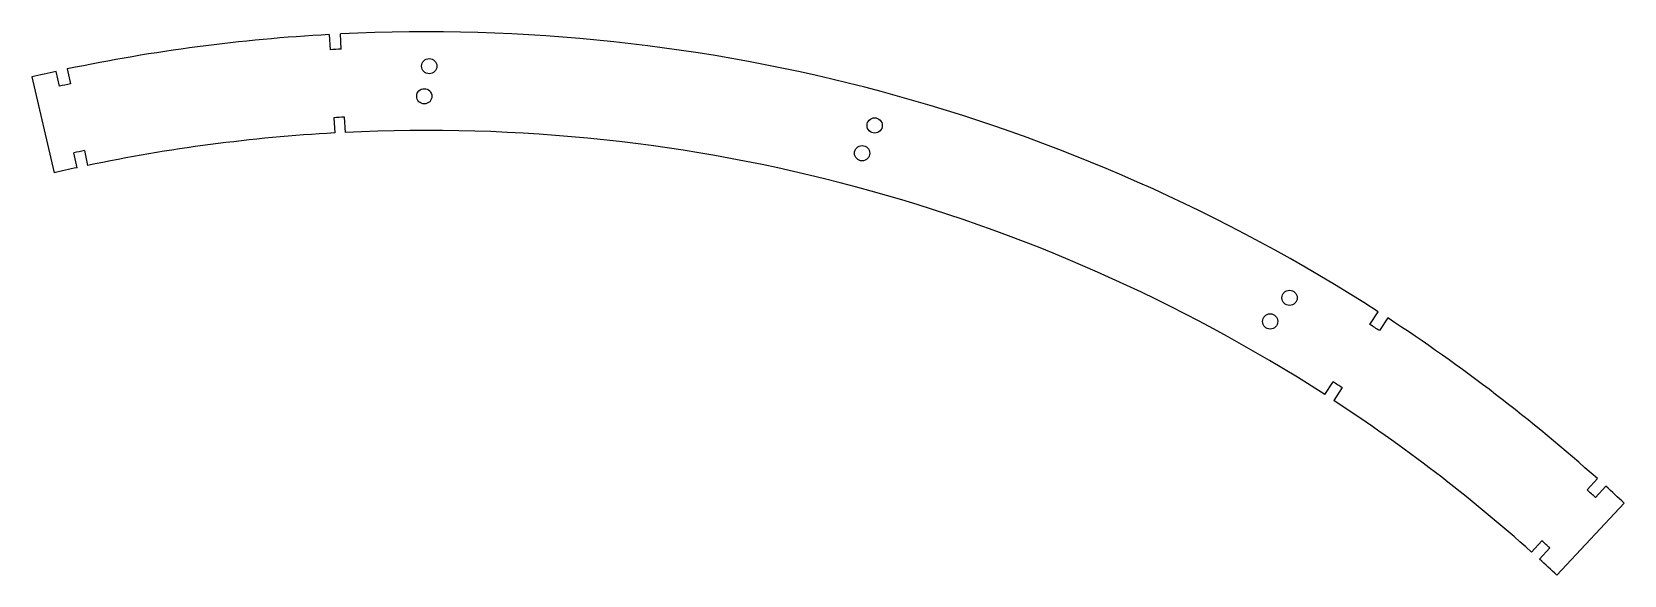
# Model space of a CAD drawing. Extents: x -130 to 393, y 398 to 576.
import ezdxf

# ---------------------------------------------------------------- set-up
doc = ezdxf.new("R2010")
doc.units = 0
doc.layers.add('VISIBLE', color=7, linetype='CONTINUOUS')

msp = doc.modelspace()

# ---------------------------------------------------------------- linework, layer by layer
at = {"layer": 'VISIBLE'}
for p, q in [((-32, 575.23), (-31.73, 570.24)), ((-28.05, 570.43), (-28.3, 575.43)), ((-129.6, 561.36), (-122.32, 529.82)), ((-120.54, 558.26), (-121.6, 563.14)), ((-117.97, 563.92), (-116.94, 559.02)), ((-30.48, 547.9), (-30.21, 542.91)), ((-26.71, 543.1), (-26.95, 548.09)), ((-114.76, 531.5), (-115.82, 536.39)), ((-112.36, 537.13), (-111.34, 532.23)), ((309.51, 479.98), (312.22, 484.18)), ((315.33, 482.16), (312.6, 477.98)), ((294.68, 456.98), (297.39, 461.18)), ((300.35, 459.26), (297.61, 455.07)), ((384.12, 429.38), (380.79, 425.65)), ((383.52, 423.19), (386.88, 426.9)), ((392.91, 421.35), (370.84, 397.68)), ((365.87, 408.98), (362.54, 405.26)), ((365.14, 402.91), (368.5, 406.62))]:
    msp.add_line(p, q, dxfattribs=at)
for centre in [(0.81, 564.84), (-0.82, 554.95), (146.97, 545.38), (142.84, 536.25), (283.12, 488.76), (276.76, 481.01)]:
    msp.add_circle(centre, 2.5, dxfattribs=at)
for radius, start, end in [(576.12, 93.1844, 101.8156), (576.12, 57.1844, 92.81536), (571.12, 92.8154, 93.1844), (576.12, 102.1844, 103), (571.12, 101.8156, 102.1844), (548.75, 92.8154, 93.1844), (543.75, 57.1844, 92.8154), (543.75, 93.1844, 101.8156), (548.75, 101.8156, 102.1844), (543.75, 102.1844, 103), (576.12, 48.1844, 56.8156), (571.12, 56.8156, 57.1844), (548.75, 56.8156, 57.1844), (543.75, 48.1844, 56.8156), (571.12, 47.8154, 48.1844), (576.12, 47, 47.81536), (548.75, 47.8154, 48.1844), (543.75, 47, 47.8154)]:
    msp.add_arc((0, 0), radius, start, end, dxfattribs=at)

doc.saveas('drawing.dxf')
